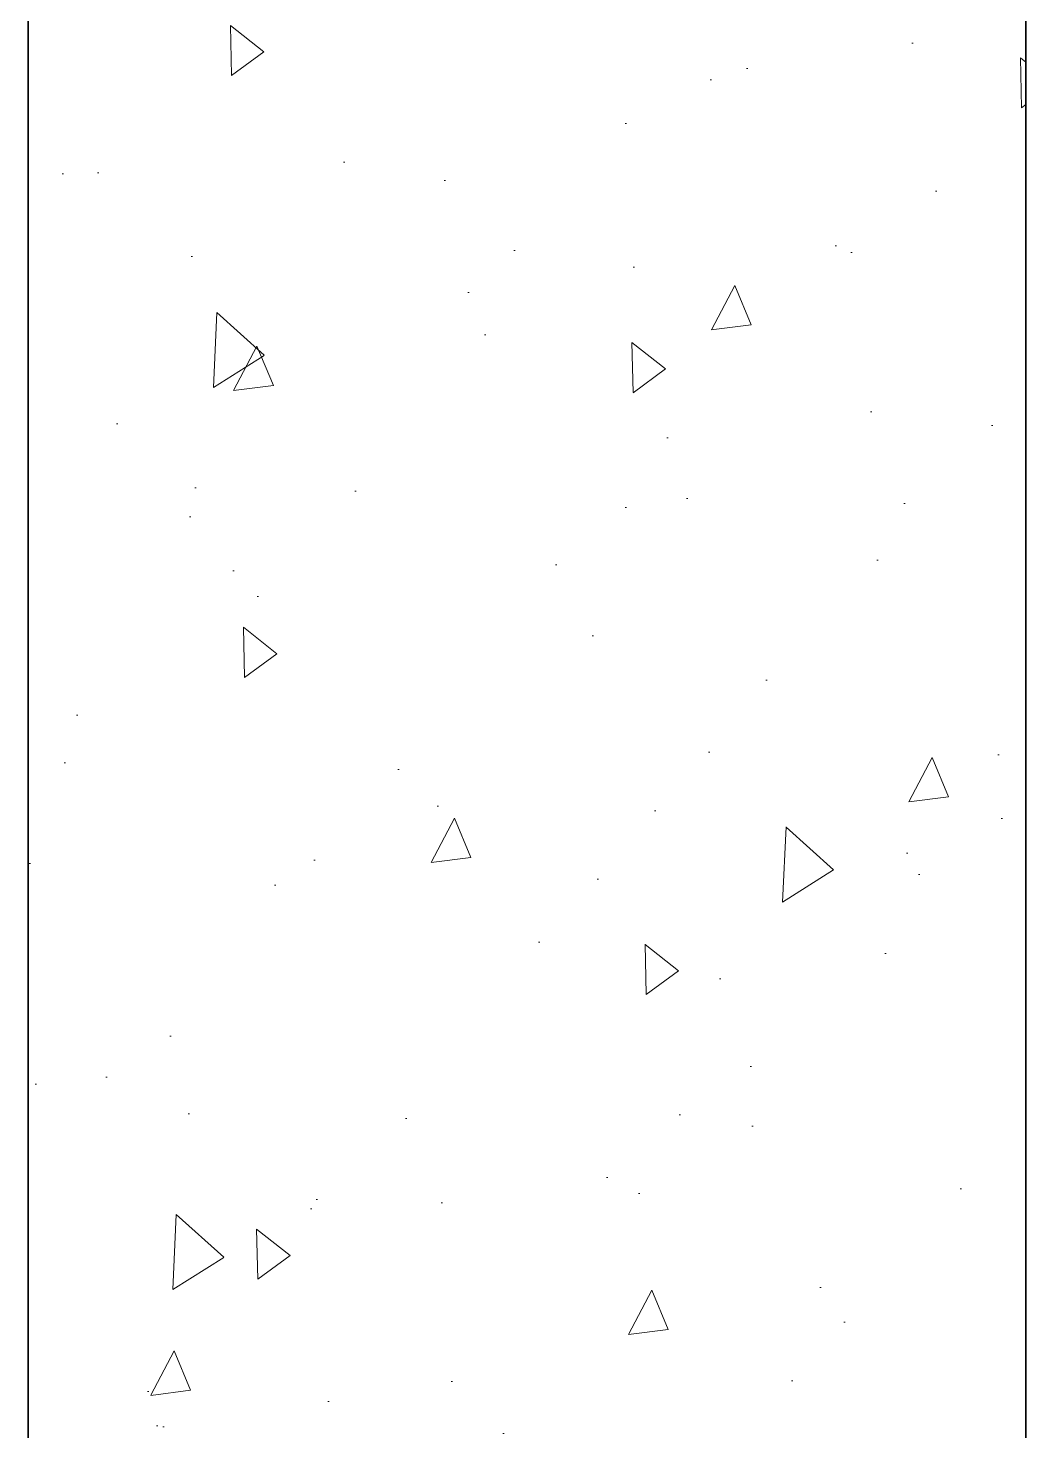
# Model space of a CAD drawing. Header units: millimetres. Extents: x 0 to 42050, y 0 to 29700.
# Drawn here: x 31917 to 32319, y 17503 to 18068 of the extents above; entities that cross this region are included whole.
import ezdxf

# ---------------------------------------------------------------- set-up
doc = ezdxf.new("R2010")
doc.units = ezdxf.units.MM
doc.header["$LTSCALE"] = 50
doc.layers.add('Hatch', color=7, linetype='Continuous', lineweight=18)
doc.layers.add('Visible', color=7, linetype='Continuous', lineweight=35)

msp = doc.modelspace()

# ---------------------------------------------------------------- hatches: boundary and pattern name
at = {"layer": 'Hatch'}
h = msp.add_hatch(dxfattribs=at)
h.set_pattern_fill('AR-CONC', color=256, scale=26.916384, angle=41.2494, style=0)
h.set_pattern_definition([(91.24937, (0, 0), (156.2886, 114.5929), [20.1873, -222.0602]), (36.24937, (0, 0), (-161.5705, 127.597), [16.1498, -177.6481]), (141.7008, (13.02, 9.55), (-5.2819, 242.1899), [17.1566, -188.7221]), (87.4336, (-35.5, 40.47), (245.3524, 155.907), [30.281, -333.0903]), (137.885, (-15.05, 53.47), (16.271, 363.0067), [25.7348, -283.0833]), (32.4335, (-35.5, 40.47), (16.271, 363.0067), [24.2247, -266.4722]), (62.24937, (-6.38, 48.1), (192.2488, 24.455), [20.1873, -222.0602]), (7.24937, (-6.38, 48.1), (-79.4525, 189.9298), [16.1498, -177.6481]), (112.7008, (9.64, 50.14), (112.7963, 214.3848), [17.1566, -188.7221]), (78.74937, (0, 0), (-56.61782, 69.52575), [0, -175.49482, 0, -180.33977, 0, -178.32105]), (48.74937, (0, 0), (-16.75878, 126.50402), [0, -102.8206, 0, -171.45737, 0, -67.96387]), (8.74937, (-45.13, -39.576), (112.03248, 90.17294), [0, -67.29096, 0, -209.9478, 0, -278.58458]), (358.74937, (-65.37, -57.32), (100.2538, 123.7562), [0, -87.47825, 0, -139.42687, 0, -197.8354])])
h.paths.add_polyline_path([(31917.35, 18379.39), (31917.35, 17454.35), (31917.35, 17029.35), (32318.89, 17029.35), (32318.89, 17454.35), (32318.89, 18379.39)])

# ---------------------------------------------------------------- linework, layer by layer
at = {"layer": 'Visible', "color": 9, "true_color": 0xc0c0c0}
for p, q in [((31917.35, 18379.39), (31917.35, 17029.35)), ((32318.89, 17029.35), (32318.89, 18379.39))]:
    msp.add_line(p, q, dxfattribs=at)

doc.saveas('drawing.dxf')
